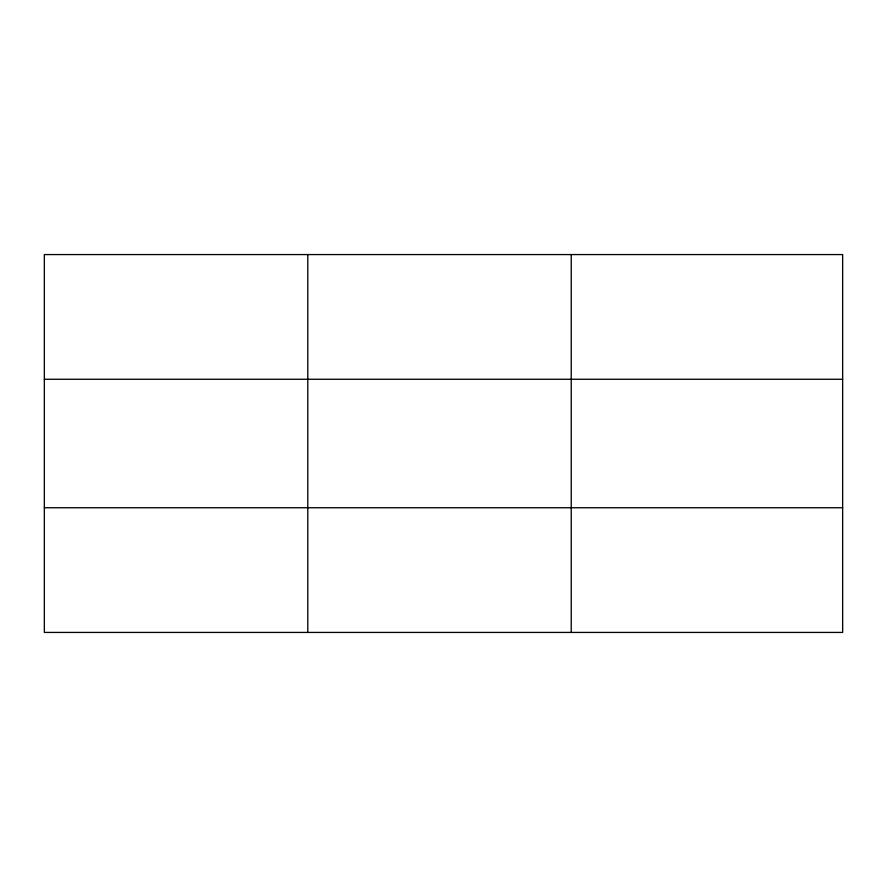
<?xml version="1.0" encoding="UTF-8"?>
<svg xmlns="http://www.w3.org/2000/svg" width="887" height="887" viewBox="0 0 887 887"><rect width="100%" height="100%" fill="white"/><g stroke="black" fill="none" stroke-linecap="round" stroke-linejoin="round"><path stroke-width="1.33" d="M307.789 254.569L307.789 632.431M571.228 254.569L571.228 632.431M842.65 379.259L842.65 254.569L44.35 254.569L44.35 632.431L842.65 632.431L842.65 379.259L44.35 379.259M44.35 507.741L842.65 507.741"/></g></svg>
